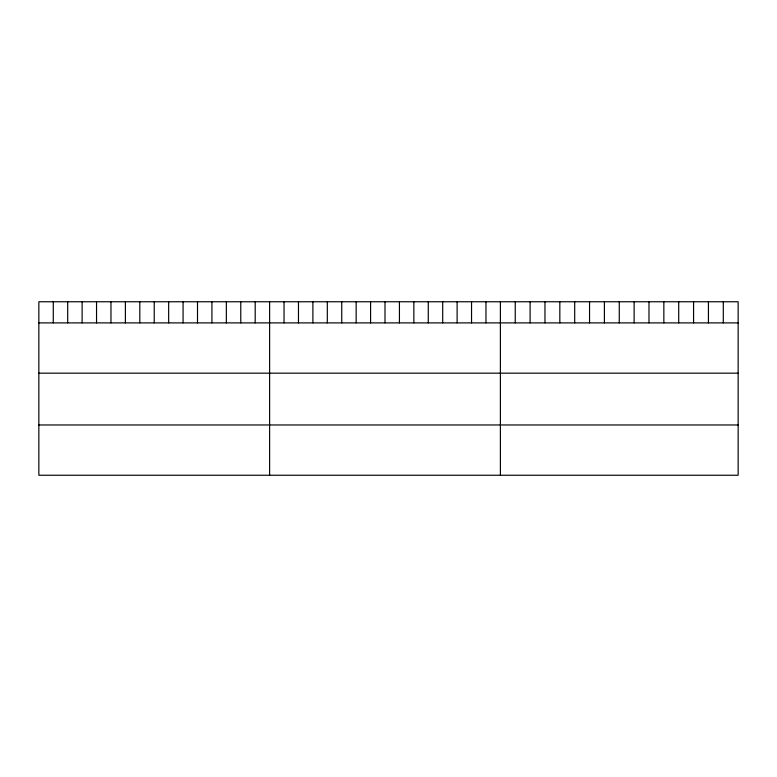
<?xml version="1.0" encoding="UTF-8"?>
<svg xmlns="http://www.w3.org/2000/svg" width="777" height="777" viewBox="0 0 777 777"><rect width="100%" height="100%" fill="white"/><g stroke="black" fill="none" stroke-linecap="round" stroke-linejoin="round"><path stroke-width="1.17" d="M738.15 322.892L738.15 475.242L38.85 475.242L38.85 301.758L738.15 301.758L738.15 322.892L38.85 322.892M38.85 373.174L738.15 373.174M38.85 424.97L738.15 424.97M723.29 301.758L723.29 322.892M708.43 301.758L708.43 322.892M693.57 301.758L693.57 322.892M678.709 301.758L678.709 322.892M663.849 301.758L663.849 322.892M648.989 301.758L648.989 322.892M634.129 301.758L634.129 322.892M619.269 301.758L619.269 322.892M604.409 301.758L604.409 322.892M589.549 301.758L589.549 322.892M574.689 301.758L574.689 322.892M559.828 301.758L559.828 322.892M544.968 301.758L544.968 322.892M530.108 301.758L530.108 322.892M515.248 301.758L515.248 322.892M500.388 301.758L500.388 475.242M485.965 301.758L485.965 322.892M471.542 301.758L471.542 322.892M457.119 301.758L457.119 322.892M442.696 301.758L442.696 322.892M428.273 301.758L428.273 322.892M413.85 301.758L413.85 322.892M399.427 301.758L399.427 322.892M385.003 301.758L385.003 322.892M370.58 301.758L370.58 322.892M356.157 301.758L356.157 322.892M341.734 301.758L341.734 322.892M327.311 301.758L327.311 322.892M312.888 301.758L312.888 322.892M298.465 301.758L298.465 322.892M284.042 301.758L284.042 322.892M269.619 301.758L269.619 475.242M255.196 301.758L255.196 322.892M240.773 301.758L240.773 322.892M226.35 301.758L226.35 322.892M211.927 301.758L211.927 322.892M197.504 301.758L197.504 322.892M183.081 301.758L183.081 322.892M168.658 301.758L168.658 322.892M154.234 301.758L154.234 322.892M139.811 301.758L139.811 322.892M125.388 301.758L125.388 322.892M110.965 301.758L110.965 322.892M96.542 301.758L96.542 322.892M82.119 301.758L82.119 322.892M67.696 301.758L67.696 322.892M53.273 301.758L53.273 322.892"/></g></svg>
